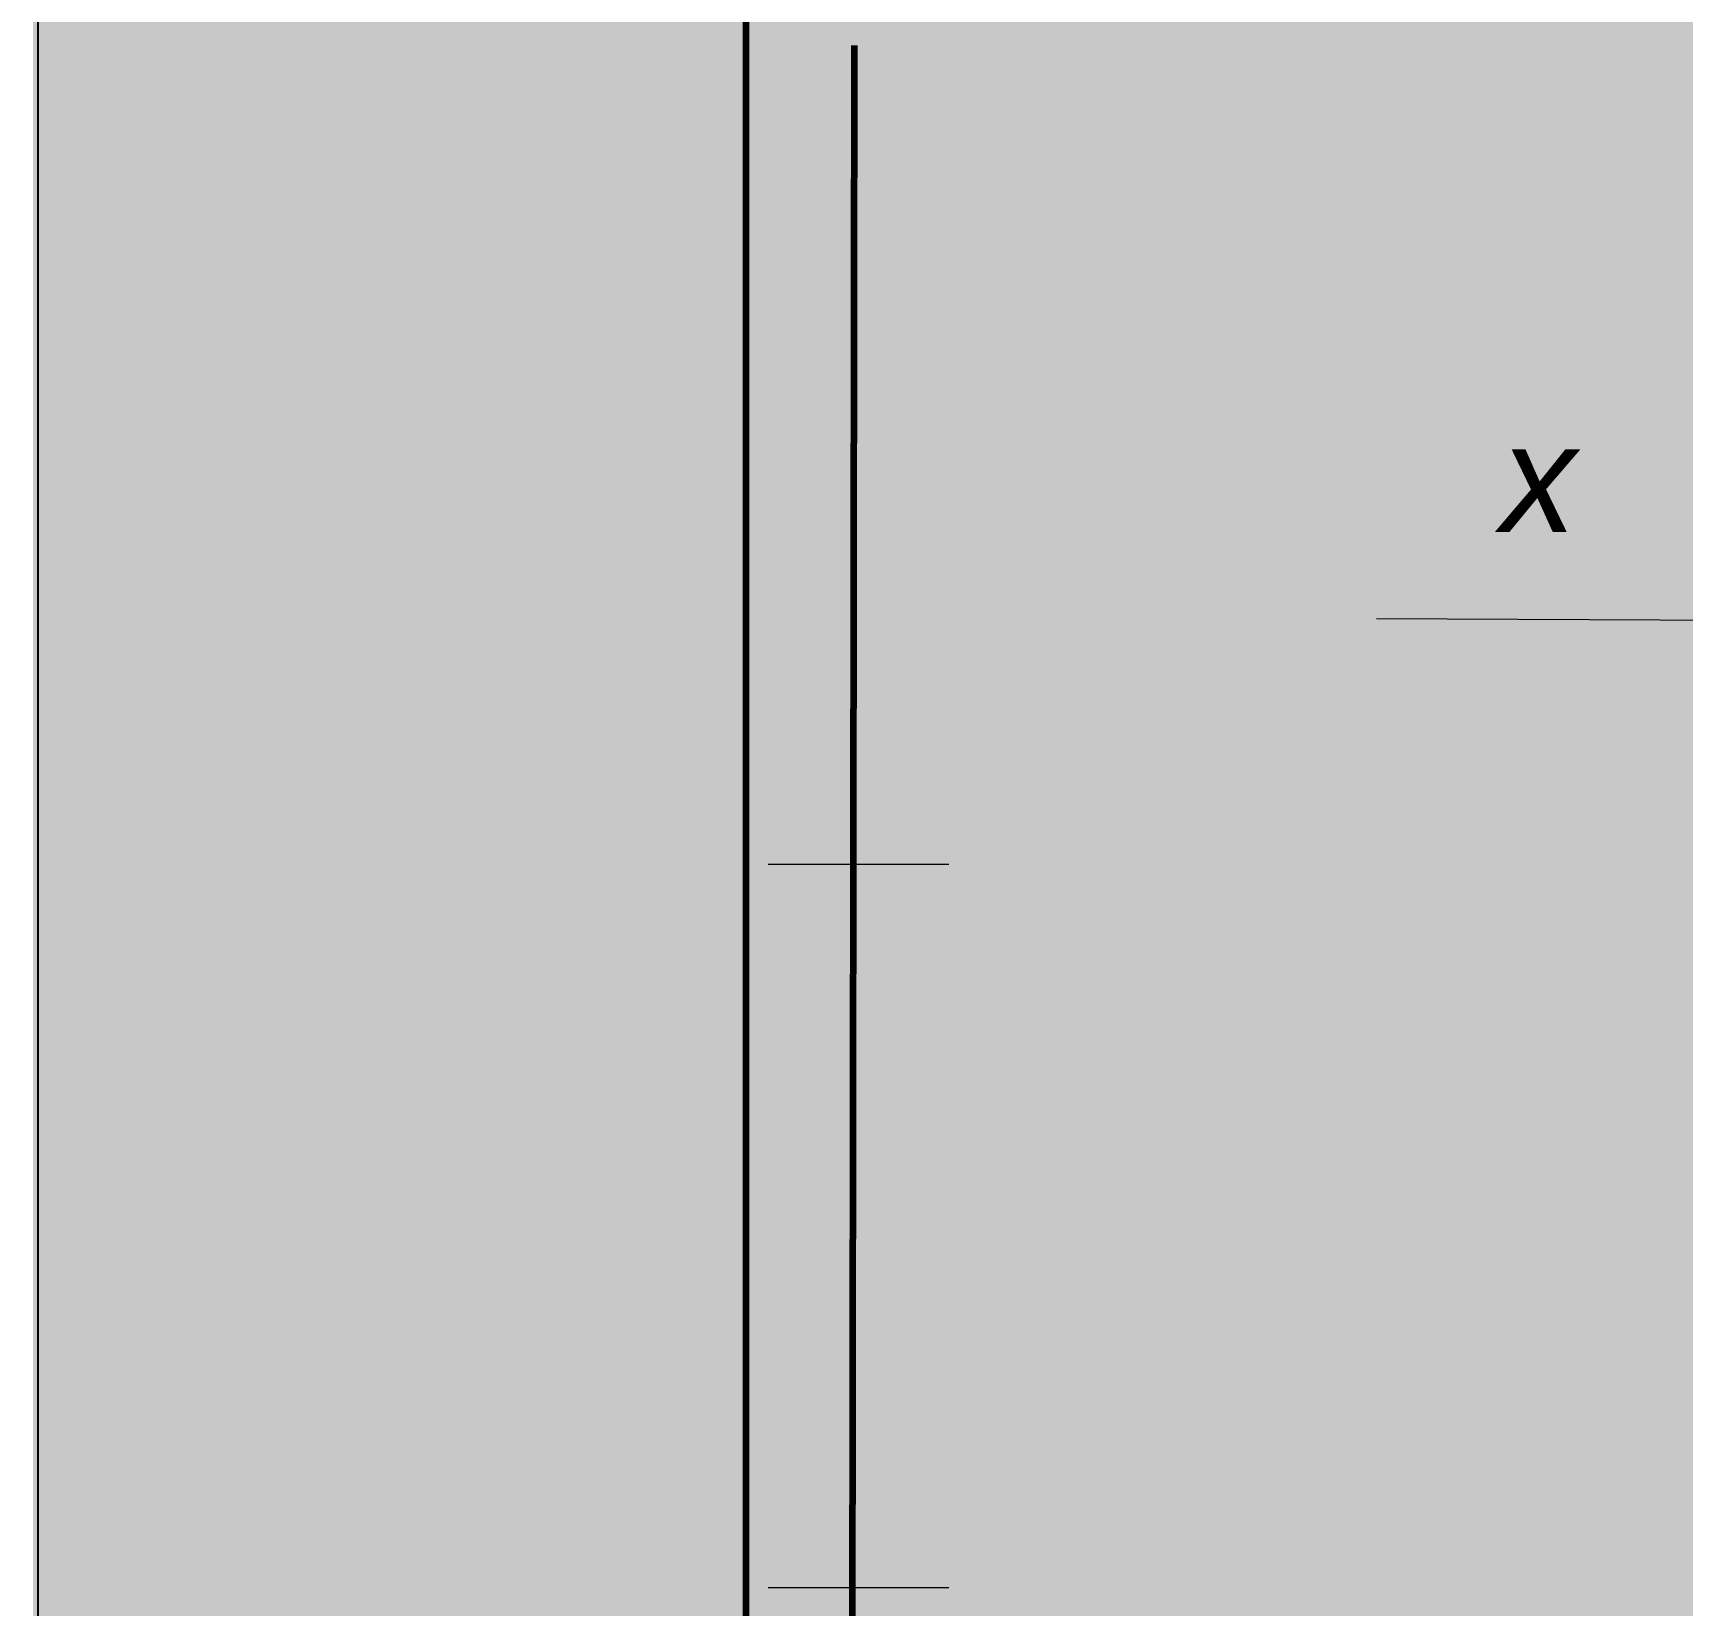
# Model space of a CAD drawing. Header units: millimetres. Extents: x 0 to 209, y 3 to 297.
# Drawn here: x -0.13 to 45.82, y 223.83 to 267.61 of the extents above; entities that cross this region are included whole.
import ezdxf
from ezdxf.xclip import XClip

# ---------------------------------------------------------------- set-up
doc = ezdxf.new("R2010")
doc.units = ezdxf.units.MM
doc.header["$MEASUREMENT"] = 0
doc.layers.get('0').update_dxf_attribs({"linetype": 'CONTINUOUS'})
doc.styles.add('Arial$201', font='ariali.ttf', dxfattribs={"oblique": 15, "height": 6.046377})

# ---------------------------------------------------------------- blocks, each defined once
blk = doc.blocks.new('MF286C030')
at = {"color": 0, "linetype": 'Continuous', "lineweight": 100, "true_color": 0x000007}
blk.add_lwpolyline([(19.717, 292.056), (19.717, 6.943), (202.159, 6.943), (202.159, 292.056)], dxfattribs=at)

msp = doc.modelspace()

# ---------------------------------------------------------------- hatches: boundary and pattern name
at = {"true_color": 0xffffff}
msp.add_hatch(color=0, dxfattribs=at).paths.add_polyline_path([(-0.131, 297.01), (-0.131, 2.547), (208.442, 2.547), (208.442, 297.01)])
msp.add_hatch(color=0, dxfattribs=at).paths.add_polyline_path([(-0.131, 297.01), (-0.131, 2.547), (208.442, 2.547), (208.442, 297.01)])
at = {"true_color": 0x000007}
h = msp.add_hatch(color=0, dxfattribs=at)
h.paths.add_polyline_path([(23.884, 252.933), (25.524, 255.82), (25.983, 255.82), (26.459, 252.933), (26.082, 252.933), (25.951, 253.77), (24.77, 253.77), (24.31, 252.933)])
h.paths.add_polyline_path([(24.934, 254.065), (25.901, 254.065), (25.787, 254.787), (25.787, 254.787), (25.781, 254.823), (25.775, 254.859), (25.77, 254.895), (25.765, 254.929), (25.76, 254.963), (25.755, 254.996), (25.751, 255.029), (25.747, 255.061), (25.743, 255.093), (25.74, 255.124), (25.736, 255.155), (25.733, 255.185), (25.73, 255.214), (25.727, 255.243), (25.725, 255.272), (25.722, 255.3), (25.72, 255.327), (25.717, 255.354), (25.715, 255.381), (25.713, 255.407), (25.711, 255.433), (25.709, 255.459), (25.707, 255.484), (25.705, 255.509), (25.705, 255.509), (25.696, 255.488), (25.688, 255.467), (25.678, 255.446), (25.669, 255.424), (25.659, 255.402), (25.649, 255.379), (25.639, 255.357), (25.628, 255.334), (25.617, 255.31), (25.606, 255.286), (25.594, 255.262), (25.582, 255.238), (25.569, 255.213), (25.556, 255.188), (25.543, 255.163), (25.53, 255.137), (25.516, 255.111), (25.502, 255.084), (25.487, 255.057), (25.472, 255.03), (25.457, 255.003), (25.441, 254.975), (25.426, 254.947), (25.409, 254.918), (24.934, 254.065), (25.409, 254.918)])
msp.add_hatch(color=0, dxfattribs=at).paths.add_polyline_path([(43.585, 252.441), (43.962, 254.246), (43.962, 254.246), (43.941, 254.229), (43.92, 254.213), (43.897, 254.198), (43.874, 254.183), (43.851, 254.168), (43.827, 254.153), (43.802, 254.139), (43.776, 254.125), (43.75, 254.111), (43.723, 254.097), (43.695, 254.084), (43.667, 254.071), (43.638, 254.059), (43.608, 254.046), (43.577, 254.034), (43.546, 254.022), (43.515, 254.01), (43.482, 253.999), (43.449, 253.987), (43.415, 253.976), (43.381, 253.965), (43.345, 253.955), (43.31, 253.944), (43.273, 253.934), (43.273, 253.934), (43.322, 254.213), (43.322, 254.213), (43.341, 254.219), (43.359, 254.226), (43.378, 254.233), (43.396, 254.24), (43.414, 254.248), (43.433, 254.256), (43.451, 254.264), (43.47, 254.272), (43.488, 254.281), (43.507, 254.29), (43.525, 254.299), (43.544, 254.309), (43.562, 254.319), (43.581, 254.329), (43.599, 254.339), (43.617, 254.35), (43.636, 254.361), (43.654, 254.372), (43.673, 254.383), (43.691, 254.395), (43.71, 254.406), (43.728, 254.418), (43.747, 254.43), (43.765, 254.442), (43.765, 254.442), (43.781, 254.455), (43.798, 254.467), (43.813, 254.479), (43.829, 254.49), (43.845, 254.502), (43.86, 254.513), (43.875, 254.524), (43.89, 254.535), (43.904, 254.546), (43.918, 254.557), (43.932, 254.567), (43.946, 254.578), (43.959, 254.588), (43.972, 254.598), (43.984, 254.608), (43.996, 254.617), (44.008, 254.627), (44.019, 254.636), (44.03, 254.645), (44.04, 254.654), (44.05, 254.663), (44.059, 254.672), (44.068, 254.68), (44.077, 254.688), (44.083, 254.695), (44.089, 254.701), (44.095, 254.707), (44.101, 254.713), (44.107, 254.719), (44.113, 254.726), (44.119, 254.732), (44.125, 254.738), (44.131, 254.745), (44.137, 254.751), (44.143, 254.758), (44.149, 254.764), (44.154, 254.771), (44.16, 254.778), (44.165, 254.785), (44.17, 254.792), (44.176, 254.799), (44.181, 254.806), (44.186, 254.813), (44.19, 254.821), (44.195, 254.829), (44.199, 254.836), (44.204, 254.844), (44.208, 254.852), (44.372, 254.852), (43.88, 252.441), (43.585, 252.441), (43.88, 252.441)])
h = msp.add_hatch(color=0, dxfattribs=at)
h.paths.add_polyline_path([(24.146, 233.036), (24.753, 235.923), (25.639, 235.923), (25.639, 235.923), (25.659, 235.923), (25.679, 235.923), (25.699, 235.923), (25.718, 235.922), (25.737, 235.922), (25.755, 235.922), (25.773, 235.922), (25.791, 235.922), (25.808, 235.922), (25.825, 235.921), (25.841, 235.921), (25.856, 235.921), (25.871, 235.92), (25.886, 235.919), (25.9, 235.919), (25.914, 235.918), (25.927, 235.917), (25.939, 235.916), (25.951, 235.914), (25.962, 235.913), (25.972, 235.912), (25.982, 235.91), (25.991, 235.908), (26, 235.906), (26.016, 235.902), (26.032, 235.898), (26.048, 235.894), (26.064, 235.89), (26.08, 235.886), (26.095, 235.881), (26.11, 235.877), (26.125, 235.873), (26.14, 235.868), (26.154, 235.864), (26.168, 235.859), (26.182, 235.855), (26.196, 235.85), (26.21, 235.845), (26.223, 235.841), (26.236, 235.836), (26.248, 235.831), (26.261, 235.825), (26.273, 235.82), (26.284, 235.815), (26.296, 235.809), (26.307, 235.803), (26.318, 235.797), (26.328, 235.791), (26.34, 235.783), (26.352, 235.775), (26.363, 235.767), (26.375, 235.758), (26.385, 235.75), (26.396, 235.742), (26.406, 235.733), (26.416, 235.725), (26.426, 235.716), (26.435, 235.707), (26.444, 235.698), (26.453, 235.689), (26.462, 235.68), (26.47, 235.67), (26.478, 235.66), (26.486, 235.65), (26.494, 235.64), (26.501, 235.63), (26.508, 235.619), (26.515, 235.608), (26.522, 235.597), (26.529, 235.586), (26.535, 235.574), (26.541, 235.562), (26.547, 235.549), (26.553, 235.537), (26.558, 235.524), (26.563, 235.511), (26.568, 235.498), (26.572, 235.485), (26.576, 235.472), (26.58, 235.458), (26.584, 235.445), (26.587, 235.431), (26.59, 235.418), (26.592, 235.404), (26.595, 235.39), (26.597, 235.376), (26.599, 235.362), (26.601, 235.348), (26.602, 235.334), (26.603, 235.319), (26.605, 235.305), (26.605, 235.291), (26.606, 235.277), (26.606, 235.262), (26.607, 235.248), (26.607, 235.234), (26.607, 235.215), (26.606, 235.197), (26.605, 235.178), (26.604, 235.16), (26.602, 235.142), (26.6, 235.123), (26.598, 235.105), (26.595, 235.087), (26.591, 235.069), (26.587, 235.051), (26.583, 235.034), (26.578, 235.016), (26.573, 234.999), (26.567, 234.982), (26.56, 234.965), (26.553, 234.948), (26.546, 234.932), (26.538, 234.915), (26.529, 234.899), (26.519, 234.884), (26.509, 234.868), (26.499, 234.853), (26.488, 234.838), (26.476, 234.824), (26.465, 234.807), (26.454, 234.792), (26.443, 234.777), (26.43, 234.762), (26.418, 234.748), (26.405, 234.734), (26.391, 234.72), (26.377, 234.707), (26.363, 234.695), (26.347, 234.683), (26.332, 234.671), (26.316, 234.659), (26.299, 234.648), (26.282, 234.638), (26.264, 234.627), (26.246, 234.617), (26.227, 234.607), (26.208, 234.597), (26.188, 234.588), (26.168, 234.579), (26.147, 234.57), (26.126, 234.561), (26.104, 234.553), (26.082, 234.545), (26.1, 234.538), (26.118, 234.532), (26.136, 234.525), (26.153, 234.517), (26.17, 234.51), (26.186, 234.502), (26.203, 234.494), (26.219, 234.485), (26.234, 234.476), (26.249, 234.467), (26.264, 234.458), (26.279, 234.448), (26.293, 234.438), (26.307, 234.428), (26.32, 234.418), (26.333, 234.407), (26.346, 234.397), (26.359, 234.385), (26.371, 234.374), (26.383, 234.363), (26.394, 234.351), (26.405, 234.339), (26.416, 234.327), (26.426, 234.315), (26.426, 234.315), (26.436, 234.301), (26.446, 234.286), (26.455, 234.272), (26.463, 234.258), (26.471, 234.243), (26.479, 234.229), (26.486, 234.214), (26.493, 234.2), (26.499, 234.185), (26.504, 234.17), (26.51, 234.156), (26.515, 234.141), (26.519, 234.126), (26.523, 234.111), (26.527, 234.096), (26.53, 234.08), (26.532, 234.065), (26.535, 234.05), (26.537, 234.034), (26.538, 234.018), (26.54, 234.003), (26.541, 233.987), (26.541, 233.97), (26.541, 233.954), (26.541, 233.934), (26.54, 233.913), (26.539, 233.893), (26.537, 233.873), (26.535, 233.854), (26.532, 233.834), (26.529, 233.814), (26.525, 233.795), (26.521, 233.776), (26.517, 233.756), (26.512, 233.737), (26.506, 233.718), (26.501, 233.699), (26.494, 233.681), (26.488, 233.662), (26.48, 233.643), (26.473, 233.624), (26.465, 233.606), (26.457, 233.587), (26.448, 233.569), (26.439, 233.55), (26.43, 233.532), (26.42, 233.513), (26.41, 233.495), (26.398, 233.477), (26.385, 233.459), (26.372, 233.441), (26.359, 233.424), (26.346, 233.407), (26.333, 233.39), (26.319, 233.374), (26.305, 233.358), (26.291, 233.343), (26.277, 233.327), (26.263, 233.312), (26.248, 233.298), (26.233, 233.284), (26.218, 233.27), (26.202, 233.256), (26.186, 233.243), (26.17, 233.23), (26.154, 233.218), (26.137, 233.206), (26.12, 233.194), (26.103, 233.183), (26.085, 233.172), (26.067, 233.161), (26.049, 233.15), (26.03, 233.142), (26.012, 233.134), (25.992, 233.127), (25.973, 233.119), (25.953, 233.112), (25.933, 233.105), (25.912, 233.098), (25.892, 233.091), (25.871, 233.085), (25.85, 233.079), (25.829, 233.074), (25.807, 233.068), (25.786, 233.063), (25.764, 233.059), (25.742, 233.055), (25.72, 233.051), (25.698, 233.047), (25.675, 233.044), (25.653, 233.042), (25.631, 233.039), (25.608, 233.038), (25.586, 233.037), (25.563, 233.036), (25.541, 233.036), (24.146, 233.036), (25.541, 233.036)])
h.paths.add_polyline_path([(24.884, 234.692), (25.459, 234.692), (25.459, 234.692), (25.493, 234.693), (25.527, 234.693), (25.56, 234.695), (25.592, 234.696), (25.624, 234.699), (25.655, 234.701), (25.685, 234.704), (25.714, 234.708), (25.743, 234.712), (25.771, 234.717), (25.797, 234.722), (25.824, 234.727), (25.849, 234.733), (25.873, 234.739), (25.897, 234.746), (25.919, 234.753), (25.941, 234.761), (25.961, 234.768), (25.981, 234.777), (26, 234.785), (26.018, 234.794), (26.035, 234.804), (26.051, 234.813), (26.066, 234.824), (26.066, 234.824), (26.081, 234.834), (26.097, 234.845), (26.111, 234.857), (26.124, 234.869), (26.137, 234.881), (26.149, 234.894), (26.16, 234.908), (26.171, 234.922), (26.18, 234.937), (26.189, 234.952), (26.197, 234.967), (26.205, 234.983), (26.212, 235), (26.218, 235.017), (26.223, 235.035), (26.228, 235.053), (26.233, 235.072), (26.236, 235.091), (26.239, 235.111), (26.242, 235.131), (26.244, 235.152), (26.245, 235.173), (26.246, 235.195), (26.246, 235.217), (26.246, 235.227), (26.246, 235.237), (26.245, 235.247), (26.245, 235.257), (26.244, 235.266), (26.243, 235.276), (26.242, 235.285), (26.24, 235.294), (26.239, 235.303), (26.237, 235.312), (26.236, 235.321), (26.234, 235.33), (26.232, 235.339), (26.229, 235.347), (26.227, 235.356), (26.224, 235.364), (26.221, 235.373), (26.218, 235.381), (26.215, 235.389), (26.212, 235.398), (26.208, 235.406), (26.205, 235.414), (26.201, 235.422), (26.197, 235.43), (26.191, 235.437), (26.184, 235.443), (26.178, 235.449), (26.172, 235.455), (26.166, 235.461), (26.16, 235.467), (26.154, 235.473), (26.148, 235.478), (26.141, 235.484), (26.135, 235.49), (26.129, 235.495), (26.123, 235.5), (26.117, 235.505), (26.111, 235.51), (26.104, 235.515), (26.098, 235.519), (26.092, 235.523), (26.086, 235.527), (26.08, 235.531), (26.074, 235.534), (26.068, 235.538), (26.061, 235.541), (26.055, 235.543), (26.049, 235.545), (26.041, 235.549), (26.031, 235.553), (26.021, 235.557), (26.011, 235.56), (26, 235.564), (25.988, 235.567), (25.976, 235.57), (25.963, 235.573), (25.949, 235.575), (25.935, 235.578), (25.921, 235.58), (25.906, 235.582), (25.89, 235.584), (25.874, 235.586), (25.857, 235.588), (25.84, 235.589), (25.823, 235.59), (25.805, 235.591), (25.786, 235.592), (25.767, 235.593), (25.748, 235.594), (25.729, 235.594), (25.709, 235.594), (25.688, 235.594), (25.065, 235.594), (24.884, 234.692), (25.065, 235.594)])
h.paths.add_polyline_path([(24.606, 233.364), (25.262, 233.364), (25.262, 233.364), (25.282, 233.364), (25.302, 233.364), (25.322, 233.364), (25.341, 233.364), (25.36, 233.364), (25.378, 233.364), (25.396, 233.364), (25.413, 233.364), (25.43, 233.364), (25.446, 233.365), (25.462, 233.365), (25.477, 233.366), (25.492, 233.366), (25.506, 233.367), (25.519, 233.368), (25.531, 233.368), (25.543, 233.369), (25.555, 233.371), (25.565, 233.372), (25.575, 233.373), (25.584, 233.375), (25.592, 233.376), (25.6, 233.378), (25.606, 233.38), (25.606, 233.38), (25.622, 233.382), (25.638, 233.385), (25.654, 233.388), (25.669, 233.391), (25.684, 233.394), (25.698, 233.398), (25.713, 233.402), (25.726, 233.406), (25.74, 233.411), (25.753, 233.415), (25.766, 233.42), (25.778, 233.425), (25.791, 233.43), (25.802, 233.436), (25.814, 233.441), (25.825, 233.447), (25.836, 233.453), (25.846, 233.458), (25.856, 233.464), (25.866, 233.47), (25.875, 233.476), (25.884, 233.483), (25.893, 233.489), (25.901, 233.495), (25.912, 233.501), (25.922, 233.507), (25.931, 233.514), (25.941, 233.521), (25.95, 233.528), (25.96, 233.535), (25.969, 233.542), (25.977, 233.549), (25.986, 233.557), (25.994, 233.565), (26.002, 233.573), (26.01, 233.581), (26.018, 233.589), (26.025, 233.598), (26.032, 233.606), (26.039, 233.615), (26.045, 233.624), (26.051, 233.633), (26.057, 233.643), (26.063, 233.652), (26.068, 233.662), (26.073, 233.672), (26.078, 233.681), (26.082, 233.692), (26.088, 233.702), (26.094, 233.712), (26.099, 233.722), (26.104, 233.733), (26.109, 233.743), (26.113, 233.753), (26.117, 233.764), (26.121, 233.774), (26.124, 233.785), (26.128, 233.795), (26.13, 233.806), (26.133, 233.817), (26.136, 233.828), (26.138, 233.838), (26.14, 233.849), (26.141, 233.861), (26.143, 233.872), (26.144, 233.883), (26.145, 233.895), (26.146, 233.906), (26.147, 233.918), (26.147, 233.93), (26.147, 233.942), (26.148, 233.954), (26.147, 233.97), (26.147, 233.986), (26.146, 234.002), (26.145, 234.017), (26.143, 234.032), (26.141, 234.046), (26.139, 234.061), (26.136, 234.074), (26.133, 234.088), (26.129, 234.101), (26.125, 234.114), (26.121, 234.126), (26.116, 234.138), (26.111, 234.15), (26.105, 234.162), (26.099, 234.173), (26.092, 234.184), (26.085, 234.194), (26.078, 234.204), (26.07, 234.214), (26.061, 234.223), (26.052, 234.232), (26.043, 234.241), (26.033, 234.249), (26.02, 234.259), (26.007, 234.269), (25.993, 234.278), (25.979, 234.286), (25.964, 234.294), (25.949, 234.302), (25.933, 234.309), (25.916, 234.316), (25.899, 234.322), (25.88, 234.327), (25.862, 234.333), (25.842, 234.338), (25.822, 234.342), (25.8, 234.346), (25.778, 234.35), (25.756, 234.353), (25.732, 234.355), (25.707, 234.358), (25.682, 234.36), (25.656, 234.361), (25.628, 234.363), (25.6, 234.364), (25.571, 234.364), (25.541, 234.364), (25.541, 234.364), (24.802, 234.364), (24.606, 233.364), (24.802, 234.364)])

# ---------------------------------------------------------------- linework, layer by layer
at = {"color": 0, "linetype": 'Continuous', "lineweight": 100, "true_color": 0x000007}
msp.add_lwpolyline([(22.736, 267.27), (22.489, 67.768), (22.489, 67.768)], dxfattribs=at)
at = {"color": 0, "linetype": 'Continuous', "lineweight": 20, "true_color": 0x000007}
for points in [[(37.286, 251.309), (82.642, 251.096), (82.642, 251.096)], [(20.341, 244.469), (25.377, 244.469), (25.377, 244.469)], [(20.341, 224.325), (25.377, 224.325), (25.377, 224.325)]]:
    msp.add_lwpolyline(points, dxfattribs=at)

# ---------------------------------------------------------------- block references
at = {"color": 0, "true_color": 0xffffff}
ref = msp.add_blockref('MF286C030', (0, 0), dxfattribs=at)
XClip(ref).set_block_clipping_path([(0, 2.5305243446), (208.6552434457, 297.01)])

# ---------------------------------------------------------------- texts
at = {"color": 0, "true_color": 0x000007, "style": 'Arial$201'}
msp.add_text('x', height=2.996, dxfattribs=at).set_placement((40.747, 253.719))

doc.saveas('drawing.dxf')
